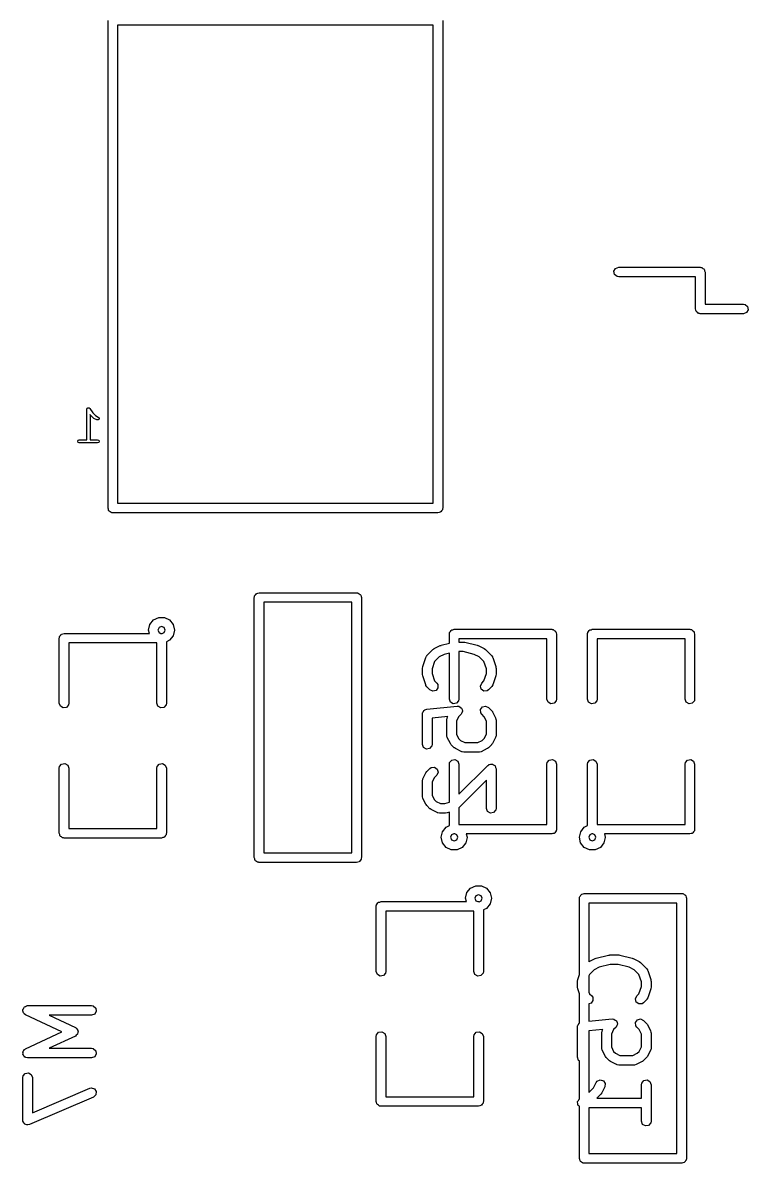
# Model space of a CAD drawing. Extents: x 0.07 to 3.42, y 0.45 to 1.55.
# Drawn here: x 1.87 to 2.316, y 0.477 to 1.179 of the extents above; entities that cross this region are included whole.
import ezdxf

# ---------------------------------------------------------------- set-up
doc = ezdxf.new("R2010")
doc.units = 0
doc.header["$MEASUREMENT"] = 0
doc.layers.add('BLACK', color=7, linetype='CONTINUOUS')

msp = doc.modelspace()

# ---------------------------------------------------------------- linework, layer by layer
at = {"layer": 'BLACK', "linetype": 'CONTINUOUS'}
for p, q in [((1.92205, 0.88), (1.92205, 1.18)), ((2.12795, 1.18), (2.12795, 0.88)), ((1.92795, 1.17705), (1.92795, 0.882953)), ((2.12205, 1.17705), (1.92795, 1.17705)), ((2.12205, 0.882953), (2.12205, 1.17705)), ((2.23331, 1.02571), (2.23432, 1.02746)), ((2.23366, 1.02372), (2.23331, 1.02571)), ((2.23432, 1.02746), (2.23622, 1.02815)), ((2.23622, 1.02815), (2.28642, 1.02815)), ((2.28642, 1.02815), (2.2868, 1.02808)), ((2.2868, 1.02808), (2.28693, 1.0281)), ((2.28693, 1.0281), (2.28704, 1.02804)), ((2.28704, 1.02804), (2.28743, 1.02797)), ((2.28743, 1.02797), (2.28801, 1.02748)), ((2.28801, 1.02748), (2.28868, 1.02709)), ((2.28868, 1.02709), (2.28877, 1.02684)), ((2.28877, 1.02684), (2.28897, 1.02667)), ((2.28897, 1.02667), (2.28911, 1.02592)), ((2.28911, 1.02592), (2.28937, 1.0252)), ((2.28937, 1.0252), (2.28937, 1.00551)), ((2.23521, 1.02242), (2.23366, 1.02372)), ((2.23622, 1.02224), (2.23521, 1.02242)), ((2.28346, 1.02224), (2.23622, 1.02224)), ((2.28346, 1.00256), (2.28346, 1.02224)), ((2.28937, 1.00551), (2.31299, 1.00551)), ((2.31299, 1.00551), (2.314, 1.00533)), ((2.314, 1.00533), (2.31555, 1.00404)), ((2.31555, 1.00404), (2.3159, 1.00205)), ((2.28373, 1.00184), (2.28346, 1.00256)), ((2.28386, 1.00108), (2.28373, 1.00184)), ((2.28406, 1.00091), (2.28386, 1.00108)), ((2.28416, 1.00066), (2.28406, 1.00091)), ((2.28482, 1.00028), (2.28416, 1.00066)), ((2.28541, 0.999784), (2.28482, 1.00028)), ((2.28579, 0.999717), (2.28541, 0.999784)), ((2.2859, 0.999651), (2.28579, 0.999717)), ((2.28603, 0.999674), (2.2859, 0.999651)), ((2.28642, 0.999606), (2.28603, 0.999674)), ((2.31299, 0.999606), (2.28642, 0.999606)), ((2.31489, 1.0003), (2.31299, 0.999606)), ((2.3159, 1.00205), (2.31489, 1.0003)), ((1.90902, 0.94078), (1.90905, 0.940873)), ((1.90902, 0.922079), (1.90902, 0.94078)), ((1.90903, 0.940973), (1.90919, 0.941211)), ((1.90905, 0.940873), (1.90903, 0.940973)), ((1.90919, 0.941211), (1.9093, 0.941476)), ((1.9093, 0.941476), (1.9094, 0.941515)), ((1.9094, 0.941515), (1.90945, 0.941599)), ((1.90945, 0.941599), (1.90974, 0.941654)), ((1.90974, 0.941654), (1.91, 0.941764)), ((1.91, 0.941764), (1.91009, 0.941725)), ((1.91009, 0.941725), (1.91019, 0.941745)), ((1.91019, 0.941745), (1.91043, 0.941586)), ((1.91043, 0.941586), (1.9107, 0.941476)), ((1.9107, 0.941476), (1.91073, 0.941382)), ((1.91073, 0.941382), (1.91082, 0.941326)), ((1.91082, 0.941326), (1.91264, 0.938595)), ((1.91106, 0.937422), (1.91098, 0.937529)), ((1.91098, 0.937529), (1.91098, 0.922079)), ((1.91114, 0.937365), (1.91106, 0.937422)), ((1.91118, 0.937272), (1.91114, 0.937365)), ((1.91305, 0.935397), (1.91118, 0.937272)), ((1.91264, 0.938595), (1.91433, 0.936902)), ((1.9132, 0.935335), (1.91305, 0.935397)), ((1.91331, 0.935213), (1.9132, 0.935335)), ((1.91518, 0.934275), (1.91331, 0.935213)), ((1.91433, 0.936902), (1.91606, 0.936036)), ((1.91594, 0.934222), (1.91518, 0.934275)), ((1.9165, 0.934715), (1.91594, 0.934222)), ((1.91606, 0.936036), (1.91656, 0.935467)), ((1.91656, 0.935467), (1.9165, 0.934715)), ((1.90339, 0.921095), (1.90368, 0.921791)), ((1.90368, 0.920399), (1.90339, 0.921095)), ((1.90368, 0.921791), (1.90438, 0.922079)), ((1.90438, 0.920111), (1.90368, 0.920399)), ((1.90438, 0.922079), (1.90902, 0.922079)), ((1.91562, 0.920111), (1.90438, 0.920111)), ((1.91098, 0.922079), (1.91562, 0.922079)), ((1.91562, 0.922079), (1.91632, 0.921791)), ((1.91632, 0.920399), (1.91562, 0.920111)), ((1.91632, 0.921791), (1.91661, 0.921095)), ((1.91661, 0.921095), (1.91632, 0.920399)), ((1.92231, 0.879279), (1.92205, 0.88)), ((1.92244, 0.878524), (1.92231, 0.879279)), ((1.92265, 0.878352), (1.92244, 0.878524)), ((1.92274, 0.878102), (1.92265, 0.878352)), ((1.9234, 0.877718), (1.92274, 0.878102)), ((1.92399, 0.877225), (1.9234, 0.877718)), ((1.92437, 0.877158), (1.92399, 0.877225)), ((1.92449, 0.877092), (1.92437, 0.877158)), ((1.92462, 0.877115), (1.92449, 0.877092)), ((1.925, 0.877047), (1.92462, 0.877115)), ((2.125, 0.877047), (1.925, 0.877047)), ((1.92795, 0.882953), (2.12205, 0.882953)), ((2.12572, 0.87731), (2.125, 0.877047)), ((2.12648, 0.877443), (2.12572, 0.87731)), ((2.12665, 0.877647), (2.12648, 0.877443)), ((2.1269, 0.877738), (2.12665, 0.877647)), ((2.12728, 0.878402), (2.1269, 0.877738)), ((2.12777, 0.87899), (2.12728, 0.878402)), ((2.12784, 0.879374), (2.12777, 0.87899)), ((2.12791, 0.879487), (2.12784, 0.879374)), ((2.12795, 0.88), (2.12789, 0.879616)), ((2.12789, 0.879616), (2.12791, 0.879487)), ((2.01428, 0.82769), (2.015, 0.827953)), ((2.015, 0.827953), (2.075, 0.827953)), ((2.075, 0.827953), (2.07538, 0.827885)), ((2.07538, 0.827885), (2.07551, 0.827908)), ((2.07551, 0.827908), (2.07563, 0.827842)), ((2.07563, 0.827842), (2.07601, 0.827775)), ((2.07601, 0.827775), (2.0766, 0.827282)), ((2.01205, 0.825), (2.01211, 0.825384)), ((2.01205, 0.665), (2.01205, 0.825)), ((2.01209, 0.825513), (2.01216, 0.825626)), ((2.01211, 0.825384), (2.01209, 0.825513)), ((2.01216, 0.825626), (2.01223, 0.82601)), ((2.01223, 0.82601), (2.01272, 0.826598)), ((2.01272, 0.826598), (2.0131, 0.827262)), ((2.0131, 0.827262), (2.01335, 0.827353)), ((2.01335, 0.827353), (2.01352, 0.827557)), ((2.01352, 0.827557), (2.01428, 0.82769)), ((2.01795, 0.822047), (2.01795, 0.667953)), ((2.07205, 0.822047), (2.01795, 0.822047)), ((2.07205, 0.667953), (2.07205, 0.822047)), ((2.0766, 0.827282), (2.07726, 0.826898)), ((2.07726, 0.826898), (2.07735, 0.826648)), ((2.07735, 0.826648), (2.07756, 0.826476)), ((2.07756, 0.826476), (2.07769, 0.825721)), ((2.07769, 0.825721), (2.07795, 0.825)), ((2.07795, 0.825), (2.07795, 0.665)), ((1.94705, 0.805014), (1.94784, 0.808461)), ((1.94784, 0.808461), (1.95005, 0.811224)), ((1.95005, 0.811224), (1.95324, 0.812755)), ((1.95324, 0.812755), (1.95678, 0.812752)), ((1.955, 0.807216), (1.95343, 0.806567)), ((1.95657, 0.806567), (1.955, 0.807216)), ((1.95678, 0.812752), (1.95996, 0.811215)), ((1.95996, 0.811215), (1.96217, 0.808449)), ((1.96217, 0.808449), (1.96295, 0.805)), ((1.89205, 0.8), (1.89211, 0.800384)), ((1.89205, 0.76), (1.89205, 0.8)), ((1.89209, 0.800513), (1.89216, 0.800626)), ((1.89211, 0.800384), (1.89209, 0.800513)), ((1.89216, 0.800626), (1.89223, 0.80101)), ((1.89223, 0.80101), (1.89272, 0.801598)), ((1.89272, 0.801598), (1.8931, 0.802262)), ((1.8931, 0.802262), (1.89335, 0.802353)), ((1.89335, 0.802353), (1.89352, 0.802557)), ((1.89352, 0.802557), (1.89428, 0.80269)), ((1.89428, 0.80269), (1.895, 0.802953)), ((1.895, 0.802953), (1.94751, 0.802953)), ((1.94705, 0.805), (1.94705, 0.805014)), ((1.94751, 0.802953), (1.94705, 0.805)), ((1.95343, 0.806567), (1.95278, 0.805)), ((1.95278, 0.805), (1.95343, 0.803433)), ((1.95343, 0.803433), (1.95459, 0.802953)), ((1.95459, 0.802953), (1.955, 0.802953)), ((1.955, 0.802953), (1.95529, 0.802902)), ((1.95529, 0.802902), (1.95657, 0.803433)), ((1.95722, 0.805), (1.95657, 0.806567)), ((1.95657, 0.803433), (1.95722, 0.805)), ((1.96215, 0.801526), (1.95994, 0.798767)), ((1.96295, 0.804972), (1.96215, 0.801526)), ((1.96295, 0.805), (1.96295, 0.804972)), ((2.13205, 0.8025), (2.13211, 0.802884)), ((2.13205, 0.796908), (2.13205, 0.8025)), ((2.13209, 0.803013), (2.13216, 0.803126)), ((2.13211, 0.802884), (2.13209, 0.803013)), ((2.13216, 0.803126), (2.13223, 0.80351)), ((2.13223, 0.80351), (2.13272, 0.804098)), ((2.13272, 0.804098), (2.1331, 0.804762)), ((2.1331, 0.804762), (2.13335, 0.804853)), ((2.13335, 0.804853), (2.13352, 0.805057)), ((2.13352, 0.805057), (2.13428, 0.80519)), ((2.13428, 0.80519), (2.135, 0.805453)), ((2.135, 0.805453), (2.195, 0.805453)), ((2.195, 0.805453), (2.19538, 0.805385)), ((2.19538, 0.805385), (2.19551, 0.805408)), ((2.19551, 0.805408), (2.19563, 0.805342)), ((2.19563, 0.805342), (2.19601, 0.805275)), ((2.19601, 0.805275), (2.1966, 0.804782)), ((2.1966, 0.804782), (2.19726, 0.804398)), ((2.19726, 0.804398), (2.19735, 0.804148)), ((2.19735, 0.804148), (2.19756, 0.803976)), ((2.19756, 0.803976), (2.19769, 0.803221)), ((2.19769, 0.803221), (2.19795, 0.8025)), ((2.19795, 0.8025), (2.19795, 0.7625)), ((2.21705, 0.8025), (2.21711, 0.802884)), ((2.21705, 0.7625), (2.21705, 0.8025)), ((2.21709, 0.803013), (2.21716, 0.803126)), ((2.21711, 0.802884), (2.21709, 0.803013)), ((2.21716, 0.803126), (2.21723, 0.80351)), ((2.21723, 0.80351), (2.21772, 0.804098)), ((2.21772, 0.804098), (2.2181, 0.804762)), ((2.2181, 0.804762), (2.21835, 0.804853)), ((2.21835, 0.804853), (2.21852, 0.805057)), ((2.21852, 0.805057), (2.21928, 0.80519)), ((2.21928, 0.80519), (2.22, 0.805453)), ((2.22, 0.805453), (2.28, 0.805453)), ((2.28, 0.805453), (2.28038, 0.805385)), ((2.28038, 0.805385), (2.28051, 0.805408)), ((2.28051, 0.805408), (2.28063, 0.805342)), ((2.28063, 0.805342), (2.28101, 0.805275)), ((2.28101, 0.805275), (2.2816, 0.804782)), ((2.2816, 0.804782), (2.28226, 0.804398)), ((2.28226, 0.804398), (2.28235, 0.804148)), ((2.28235, 0.804148), (2.28256, 0.803976)), ((2.28256, 0.803976), (2.28269, 0.803221)), ((2.28269, 0.803221), (2.28295, 0.8025)), ((2.28295, 0.8025), (2.28295, 0.7625)), ((1.95205, 0.797047), (1.89795, 0.797047)), ((1.89795, 0.797047), (1.89795, 0.76)), ((1.95205, 0.76), (1.95205, 0.797047)), ((1.95994, 0.798767), (1.95795, 0.797818)), ((1.95795, 0.797818), (1.95795, 0.76)), ((2.11823, 0.78927), (2.12198, 0.79302)), ((2.12198, 0.79302), (2.1227, 0.793526)), ((2.1227, 0.793526), (2.12274, 0.793573)), ((2.12274, 0.793573), (2.12649, 0.795448)), ((2.12649, 0.795448), (2.12698, 0.795593)), ((2.12698, 0.795593), (2.1271, 0.795671)), ((2.1271, 0.795671), (2.13205, 0.796908)), ((2.19205, 0.799547), (2.13795, 0.799547)), ((2.13795, 0.799547), (2.13795, 0.797634)), ((2.13795, 0.797634), (2.14094, 0.797634)), ((2.14094, 0.797634), (2.14152, 0.797532)), ((2.14152, 0.797532), (2.14165, 0.797546)), ((2.14165, 0.797546), (2.14915, 0.795671)), ((2.14915, 0.795671), (2.14962, 0.795464)), ((2.14962, 0.795464), (2.14976, 0.795448)), ((2.14976, 0.795448), (2.15351, 0.793573)), ((2.15351, 0.793573), (2.15422, 0.793047)), ((2.15422, 0.793047), (2.15427, 0.79302)), ((2.15427, 0.79302), (2.15802, 0.78927)), ((2.19205, 0.7625), (2.19205, 0.799547)), ((2.27705, 0.799547), (2.22295, 0.799547)), ((2.22295, 0.799547), (2.22295, 0.7625)), ((2.27705, 0.7625), (2.27705, 0.799547)), ((2.11564, 0.782492), (2.11751, 0.788116)), ((2.11751, 0.788116), (2.118, 0.789018)), ((2.118, 0.789018), (2.11815, 0.78911)), ((2.11815, 0.78911), (2.11823, 0.78927)), ((2.12581, 0.788505), (2.1229, 0.785587)), ((2.12884, 0.790021), (2.12581, 0.788505)), ((2.13205, 0.790821), (2.12884, 0.790021)), ((2.13205, 0.7625), (2.13205, 0.790821)), ((2.14057, 0.791729), (2.13795, 0.791729)), ((2.13795, 0.791729), (2.13795, 0.7625)), ((2.14741, 0.790021), (2.14057, 0.791729)), ((2.15044, 0.788505), (2.14741, 0.790021)), ((2.15335, 0.785587), (2.15044, 0.788505)), ((2.15802, 0.78927), (2.15861, 0.78843)), ((2.15861, 0.78843), (2.15863, 0.788254)), ((2.15863, 0.788254), (2.15874, 0.788116)), ((2.15874, 0.788116), (2.16061, 0.782492)), ((2.11549, 0.781558), (2.11564, 0.782427)), ((2.11549, 0.777808), (2.11549, 0.781558)), ((2.11564, 0.782427), (2.11564, 0.782492)), ((2.1229, 0.785587), (2.12139, 0.781079)), ((2.12139, 0.781079), (2.12139, 0.778288)), ((2.15486, 0.781079), (2.15335, 0.785587)), ((2.15486, 0.778288), (2.15486, 0.781079)), ((2.16061, 0.782492), (2.16074, 0.781618)), ((2.16074, 0.781618), (2.16076, 0.781558)), ((2.16076, 0.781558), (2.16076, 0.777808)), ((2.11551, 0.777748), (2.11549, 0.777808)), ((2.11564, 0.776875), (2.11551, 0.777748)), ((2.11751, 0.77125), (2.11564, 0.776875)), ((2.12139, 0.778288), (2.1229, 0.773779)), ((2.1229, 0.773779), (2.12428, 0.772397)), ((2.12428, 0.772397), (2.12487, 0.771557)), ((2.15112, 0.770567), (2.15197, 0.772397)), ((2.15197, 0.772397), (2.15335, 0.773779)), ((2.15335, 0.773779), (2.15486, 0.778288)), ((2.16061, 0.776875), (2.15874, 0.77125)), ((2.16076, 0.777808), (2.16061, 0.776939)), ((2.16061, 0.776939), (2.16061, 0.776875)), ((2.11762, 0.771112), (2.11751, 0.77125)), ((2.11764, 0.770936), (2.11762, 0.771112)), ((2.11823, 0.770096), (2.11764, 0.770936)), ((2.1201, 0.768221), (2.11823, 0.770096)), ((2.12193, 0.767368), (2.1201, 0.768221)), ((2.12388, 0.767891), (2.12193, 0.767368)), ((2.12504, 0.769545), (2.12388, 0.767891)), ((2.12487, 0.771557), (2.12504, 0.769545)), ((2.15164, 0.768616), (2.15112, 0.770567)), ((2.1533, 0.767457), (2.15164, 0.768616)), ((2.15531, 0.767633), (2.1533, 0.767457)), ((2.15615, 0.768221), (2.15531, 0.767633)), ((2.15802, 0.770096), (2.15615, 0.768221)), ((2.1581, 0.770256), (2.15802, 0.770096)), ((2.15825, 0.770349), (2.1581, 0.770256)), ((2.15874, 0.77125), (2.15825, 0.770349)), ((1.89274, 0.758102), (1.89205, 0.76)), ((1.89449, 0.757092), (1.89274, 0.758102)), ((1.89777, 0.75899), (1.89648, 0.757443)), ((1.89795, 0.76), (1.89777, 0.75899)), ((1.95274, 0.758102), (1.95205, 0.76)), ((1.95449, 0.757092), (1.95274, 0.758102)), ((1.95777, 0.75899), (1.95648, 0.757443)), ((1.95795, 0.76), (1.95777, 0.75899)), ((2.11815, 0.756375), (2.13689, 0.758249)), ((2.13274, 0.760602), (2.13205, 0.7625)), ((2.13449, 0.759592), (2.13274, 0.760602)), ((2.13648, 0.759943), (2.13449, 0.759592)), ((2.13777, 0.76149), (2.13648, 0.759943)), ((2.13689, 0.758249), (2.13792, 0.758173)), ((2.13795, 0.7625), (2.13777, 0.76149)), ((2.13792, 0.758173), (2.13793, 0.758162)), ((2.13793, 0.758162), (2.13795, 0.758163)), ((2.13795, 0.758163), (2.13876, 0.757595)), ((2.15121, 0.756075), (2.15237, 0.75773)), ((2.15237, 0.75773), (2.15432, 0.758253)), ((2.15432, 0.758253), (2.15615, 0.757399)), ((2.19274, 0.760602), (2.19205, 0.7625)), ((2.19449, 0.759592), (2.19274, 0.760602)), ((2.19648, 0.759943), (2.19449, 0.759592)), ((2.19777, 0.76149), (2.19648, 0.759943)), ((2.19795, 0.7625), (2.19777, 0.76149)), ((2.21774, 0.760602), (2.21705, 0.7625)), ((2.21949, 0.759592), (2.21774, 0.760602)), ((2.22148, 0.759943), (2.21949, 0.759592)), ((2.22277, 0.76149), (2.22148, 0.759943)), ((2.22295, 0.7625), (2.22277, 0.76149)), ((2.27774, 0.760602), (2.27705, 0.7625)), ((2.27949, 0.759592), (2.27774, 0.760602)), ((2.28148, 0.759943), (2.27949, 0.759592)), ((2.28277, 0.76149), (2.28148, 0.759943)), ((2.28295, 0.7625), (2.28277, 0.76149)), ((1.89648, 0.757443), (1.89449, 0.757092)), ((1.95648, 0.757443), (1.95449, 0.757092)), ((2.11549, 0.753436), (2.11551, 0.75359)), ((2.11549, 0.734689), (2.11549, 0.753436)), ((2.1155, 0.753657), (2.11555, 0.753769)), ((2.11551, 0.75359), (2.1155, 0.753657)), ((2.11555, 0.753769), (2.11567, 0.754446)), ((2.11567, 0.754446), (2.11607, 0.754927)), ((2.11607, 0.754927), (2.11633, 0.755498)), ((2.11633, 0.755498), (2.1167, 0.755677)), ((2.1167, 0.755677), (2.11696, 0.755994)), ((2.11696, 0.755994), (2.11758, 0.756102)), ((2.11758, 0.756102), (2.11815, 0.756375)), ((2.13116, 0.751741), (2.12139, 0.750764)), ((2.12139, 0.750764), (2.12139, 0.734689)), ((2.13049, 0.749687), (2.13066, 0.750697)), ((2.13066, 0.750697), (2.13078, 0.750832)), ((2.13078, 0.750832), (2.1308, 0.751007)), ((2.1308, 0.751007), (2.13116, 0.751741)), ((2.13774, 0.751687), (2.13639, 0.74899)), ((2.13928, 0.753223), (2.13774, 0.751687)), ((2.13876, 0.757595), (2.13959, 0.757035)), ((2.1393, 0.753249), (2.13928, 0.753241)), ((2.13928, 0.753241), (2.13928, 0.753223)), ((2.13971, 0.754155), (2.1393, 0.753249)), ((2.13959, 0.757035), (2.13959, 0.757016)), ((2.13959, 0.757016), (2.13961, 0.757005)), ((2.13961, 0.757005), (2.13986, 0.756046)), ((2.14013, 0.755054), (2.13971, 0.754155)), ((2.13986, 0.756046), (2.14013, 0.75509)), ((2.14013, 0.75509), (2.14012, 0.755073)), ((2.14012, 0.755073), (2.14013, 0.755054)), ((2.15138, 0.754063), (2.15121, 0.756075)), ((2.15197, 0.753223), (2.15138, 0.754063)), ((2.15351, 0.751687), (2.15197, 0.753223)), ((2.15486, 0.74899), (2.15351, 0.751687)), ((2.15615, 0.757399), (2.15802, 0.755524)), ((2.15802, 0.755524), (2.15853, 0.754801)), ((2.15853, 0.754801), (2.15858, 0.754757)), ((2.15858, 0.754757), (2.16045, 0.751007)), ((2.16045, 0.751007), (2.16074, 0.750024)), ((2.13049, 0.740313), (2.13049, 0.749687)), ((2.13639, 0.74899), (2.13639, 0.74101)), ((2.15486, 0.74101), (2.15486, 0.74899)), ((2.16074, 0.750024), (2.1607, 0.749853)), ((2.1607, 0.749853), (2.16076, 0.749687)), ((2.16076, 0.749687), (2.16076, 0.740313)), ((2.13055, 0.740147), (2.13049, 0.740313)), ((2.1305, 0.739976), (2.13055, 0.740147)), ((2.1308, 0.738993), (2.1305, 0.739976)), ((2.13267, 0.735243), (2.1308, 0.738993)), ((2.13639, 0.74101), (2.13774, 0.738313)), ((2.13774, 0.738313), (2.13894, 0.737116)), ((2.13894, 0.737116), (2.14163, 0.735767)), ((2.14961, 0.735767), (2.15231, 0.737116)), ((2.15231, 0.737116), (2.15351, 0.738313)), ((2.15351, 0.738313), (2.15486, 0.74101)), ((2.16045, 0.738993), (2.15858, 0.735243)), ((2.16047, 0.739168), (2.16045, 0.738993)), ((2.16058, 0.739303), (2.16047, 0.739168)), ((2.16076, 0.740313), (2.16058, 0.739303)), ((2.11618, 0.732791), (2.11549, 0.734689)), ((2.11793, 0.731781), (2.11618, 0.732791)), ((2.11992, 0.732132), (2.11793, 0.731781)), ((2.12121, 0.733679), (2.11992, 0.732132)), ((2.12139, 0.734689), (2.12121, 0.733679)), ((2.13272, 0.735199), (2.13267, 0.735243)), ((2.13323, 0.734476), (2.13272, 0.735199)), ((2.1351, 0.732601), (2.13323, 0.734476)), ((2.13516, 0.732574), (2.1351, 0.732601)), ((2.13587, 0.732048), (2.13516, 0.732574)), ((2.13962, 0.730173), (2.13587, 0.732048)), ((2.13979, 0.730153), (2.13962, 0.730173)), ((2.13993, 0.730039), (2.13979, 0.730153)), ((2.14094, 0.729861), (2.13993, 0.730039)), ((2.15031, 0.729861), (2.14094, 0.729861)), ((2.14163, 0.735767), (2.14961, 0.735767)), ((2.15048, 0.729922), (2.15031, 0.729861)), ((2.15065, 0.729881), (2.15048, 0.729922)), ((2.15163, 0.730173), (2.15065, 0.729881)), ((2.15538, 0.732048), (2.15163, 0.730173)), ((2.15543, 0.732095), (2.15538, 0.732048)), ((2.15615, 0.732601), (2.15543, 0.732095)), ((2.15802, 0.734476), (2.15615, 0.732601)), ((2.15805, 0.734534), (2.15802, 0.734476)), ((2.15858, 0.735243), (2.15805, 0.734534)), ((1.89223, 0.72101), (1.89352, 0.722557)), ((1.89352, 0.722557), (1.89551, 0.722908)), ((1.89551, 0.722908), (1.89726, 0.721898)), ((1.95223, 0.72101), (1.95352, 0.722557)), ((1.95352, 0.722557), (1.95551, 0.722908)), ((1.95551, 0.722908), (1.95726, 0.721898)), ((2.13205, 0.7225), (2.13223, 0.72351)), ((2.13223, 0.72351), (2.13352, 0.725057)), ((2.13352, 0.725057), (2.13551, 0.725408)), ((2.13551, 0.725408), (2.13726, 0.724398)), ((2.13726, 0.724398), (2.13795, 0.7225)), ((2.15745, 0.722444), (2.15832, 0.722599)), ((2.15832, 0.722599), (2.15844, 0.722531)), ((2.15844, 0.722531), (2.15857, 0.722543)), ((2.15857, 0.722543), (2.1593, 0.722033)), ((2.19205, 0.7225), (2.19223, 0.72351)), ((2.19223, 0.72351), (2.19352, 0.725057)), ((2.19352, 0.725057), (2.19551, 0.725408)), ((2.19551, 0.725408), (2.19726, 0.724398)), ((2.19726, 0.724398), (2.19795, 0.7225)), ((2.21705, 0.7225), (2.21723, 0.72351)), ((2.21723, 0.72351), (2.21852, 0.725057)), ((2.21852, 0.725057), (2.22051, 0.725408)), ((2.22051, 0.725408), (2.22226, 0.724398)), ((2.22226, 0.724398), (2.22295, 0.7225)), ((2.27705, 0.7225), (2.27723, 0.72351)), ((2.27723, 0.72351), (2.27852, 0.725057)), ((2.27852, 0.725057), (2.28051, 0.725408)), ((2.28051, 0.725408), (2.28226, 0.724398)), ((2.28226, 0.724398), (2.28295, 0.7225)), ((1.89205, 0.72), (1.89223, 0.72101)), ((1.89205, 0.68), (1.89205, 0.72)), ((1.89726, 0.721898), (1.89795, 0.72)), ((1.89795, 0.72), (1.89795, 0.682953)), ((1.95205, 0.72), (1.95223, 0.72101)), ((1.95205, 0.682953), (1.95205, 0.72)), ((1.95726, 0.721898), (1.95795, 0.72)), ((1.95795, 0.72), (1.95795, 0.68)), ((2.1158, 0.713512), (2.11767, 0.717262)), ((2.11767, 0.717262), (2.1182, 0.717971)), ((2.1182, 0.717971), (2.11823, 0.718029)), ((2.11823, 0.718029), (2.1201, 0.719904)), ((2.1201, 0.719904), (2.12094, 0.720492)), ((2.12094, 0.720492), (2.12295, 0.720668)), ((2.12428, 0.715728), (2.12274, 0.714192)), ((2.12295, 0.720668), (2.12461, 0.719509)), ((2.12513, 0.717559), (2.12428, 0.715728)), ((2.12461, 0.719509), (2.12513, 0.717559)), ((2.13205, 0.699217), (2.13205, 0.7225)), ((2.13795, 0.7225), (2.13795, 0.704009)), ((2.13795, 0.704009), (2.15572, 0.721779)), ((2.15572, 0.721779), (2.15625, 0.722148)), ((2.15625, 0.722148), (2.15633, 0.722248)), ((2.15633, 0.722248), (2.15641, 0.722262)), ((2.15641, 0.722262), (2.15656, 0.722367)), ((2.15656, 0.722367), (2.15745, 0.722444)), ((2.1593, 0.722033), (2.16007, 0.721589)), ((2.16007, 0.721589), (2.16012, 0.721462)), ((2.16012, 0.721462), (2.16023, 0.721384)), ((2.16023, 0.721384), (2.16046, 0.720526)), ((2.16046, 0.720526), (2.16076, 0.719691)), ((2.16076, 0.719691), (2.16076, 0.695319)), ((2.19205, 0.685453), (2.19205, 0.7225)), ((2.19795, 0.7225), (2.19795, 0.6825)), ((2.21705, 0.684683), (2.21705, 0.7225)), ((2.22295, 0.7225), (2.22295, 0.685453)), ((2.27705, 0.685453), (2.27705, 0.7225)), ((2.28295, 0.7225), (2.28295, 0.6825)), ((2.11549, 0.712192), (2.11567, 0.713201)), ((2.11549, 0.702818), (2.11549, 0.712192)), ((2.11567, 0.713201), (2.11578, 0.713337)), ((2.11578, 0.713337), (2.1158, 0.713512)), ((2.12274, 0.714192), (2.12139, 0.711494)), ((2.12139, 0.711494), (2.12139, 0.703515)), ((2.15486, 0.712562), (2.13795, 0.695657)), ((2.15486, 0.695319), (2.15486, 0.712562)), ((2.11555, 0.702652), (2.11549, 0.702818)), ((2.11551, 0.70248), (2.11555, 0.702652)), ((2.1158, 0.701497), (2.11551, 0.70248)), ((2.11767, 0.697748), (2.1158, 0.701497)), ((2.12139, 0.703515), (2.12274, 0.700817)), ((2.11772, 0.697703), (2.11767, 0.697748)), ((2.11823, 0.69698), (2.11772, 0.697703)), ((2.1201, 0.695106), (2.11823, 0.69698)), ((2.12016, 0.695078), (2.1201, 0.695106)), ((2.12087, 0.694552), (2.12016, 0.695078)), ((2.12462, 0.692678), (2.12087, 0.694552)), ((2.12274, 0.700817), (2.12394, 0.69962)), ((2.12394, 0.69962), (2.12664, 0.698271)), ((2.12664, 0.698271), (2.12921, 0.698271)), ((2.12921, 0.698271), (2.13205, 0.699217)), ((2.13795, 0.695657), (2.13795, 0.685453)), ((2.15555, 0.693421), (2.15486, 0.695319)), ((2.16076, 0.695319), (2.16058, 0.694309)), ((2.12479, 0.692657), (2.12462, 0.692678)), ((2.12493, 0.692544), (2.12479, 0.692657)), ((2.12594, 0.692366), (2.12493, 0.692544)), ((2.12969, 0.692366), (2.12594, 0.692366)), ((2.12975, 0.692388), (2.12969, 0.692366)), ((2.13062, 0.692517), (2.12975, 0.692388)), ((2.13205, 0.692992), (2.13062, 0.692517)), ((2.13205, 0.684683), (2.13205, 0.692992)), ((2.1573, 0.692411), (2.15555, 0.693421)), ((2.15929, 0.692762), (2.1573, 0.692411)), ((2.16058, 0.694309), (2.15929, 0.692762)), ((1.89795, 0.682953), (1.95205, 0.682953)), ((2.12705, 0.677514), (2.12784, 0.680961)), ((2.12784, 0.680961), (2.13005, 0.683724)), ((2.13005, 0.683724), (2.13205, 0.684683)), ((2.13795, 0.685453), (2.19205, 0.685453)), ((2.19728, 0.680902), (2.1969, 0.680238)), ((2.19777, 0.68149), (2.19728, 0.680902)), ((2.19784, 0.681874), (2.19777, 0.68149)), ((2.19791, 0.681987), (2.19784, 0.681874)), ((2.19795, 0.6825), (2.19789, 0.682116)), ((2.19789, 0.682116), (2.19791, 0.681987)), ((2.21205, 0.677514), (2.21284, 0.680961)), ((2.21284, 0.680961), (2.21505, 0.683724)), ((2.21505, 0.683724), (2.21705, 0.684683)), ((2.22295, 0.685453), (2.27705, 0.685453)), ((2.28228, 0.680902), (2.2819, 0.680238)), ((2.28277, 0.68149), (2.28228, 0.680902)), ((2.28284, 0.681874), (2.28277, 0.68149)), ((2.28291, 0.681987), (2.28284, 0.681874)), ((2.28295, 0.6825), (2.28289, 0.682116)), ((2.28289, 0.682116), (2.28291, 0.681987)), ((1.89231, 0.679279), (1.89205, 0.68)), ((1.89244, 0.678524), (1.89231, 0.679279)), ((1.89265, 0.678352), (1.89244, 0.678524)), ((1.89274, 0.678102), (1.89265, 0.678352)), ((1.8934, 0.677718), (1.89274, 0.678102)), ((1.89399, 0.677225), (1.8934, 0.677718)), ((1.89437, 0.677158), (1.89399, 0.677225)), ((1.89449, 0.677092), (1.89437, 0.677158)), ((1.89462, 0.677115), (1.89449, 0.677092)), ((1.895, 0.677047), (1.89462, 0.677115)), ((1.955, 0.677047), (1.895, 0.677047)), ((1.95572, 0.67731), (1.955, 0.677047)), ((1.95648, 0.677443), (1.95572, 0.67731)), ((1.95665, 0.677647), (1.95648, 0.677443)), ((1.9569, 0.677738), (1.95665, 0.677647)), ((1.95728, 0.678402), (1.9569, 0.677738)), ((1.95777, 0.67899), (1.95728, 0.678402)), ((1.95784, 0.679374), (1.95777, 0.67899)), ((1.95791, 0.679487), (1.95784, 0.679374)), ((1.95795, 0.68), (1.95789, 0.679616)), ((1.95789, 0.679616), (1.95791, 0.679487)), ((2.12705, 0.6775), (2.12705, 0.677514)), ((2.12783, 0.674064), (2.12705, 0.6775)), ((2.13003, 0.671293), (2.12783, 0.674064)), ((2.13343, 0.679067), (2.13278, 0.6775)), ((2.13278, 0.6775), (2.13343, 0.675933)), ((2.13471, 0.679598), (2.13343, 0.679067)), ((2.13343, 0.675933), (2.135, 0.675284)), ((2.135, 0.679547), (2.13471, 0.679598)), ((2.13541, 0.679547), (2.135, 0.679547)), ((2.135, 0.675284), (2.13657, 0.675933)), ((2.13657, 0.679067), (2.13541, 0.679547)), ((2.13722, 0.6775), (2.13657, 0.679067)), ((2.13657, 0.675933), (2.13722, 0.6775)), ((2.14215, 0.674026), (2.13994, 0.671267)), ((2.14295, 0.677472), (2.14215, 0.674026)), ((2.195, 0.679547), (2.14249, 0.679547)), ((2.14249, 0.679547), (2.14295, 0.6775)), ((2.14295, 0.6775), (2.14295, 0.677472)), ((2.19572, 0.67981), (2.195, 0.679547)), ((2.19648, 0.679943), (2.19572, 0.67981)), ((2.19665, 0.680147), (2.19648, 0.679943)), ((2.1969, 0.680238), (2.19665, 0.680147)), ((2.21205, 0.6775), (2.21205, 0.677514)), ((2.21283, 0.674064), (2.21205, 0.6775)), ((2.21503, 0.671293), (2.21283, 0.674064)), ((2.21843, 0.679067), (2.21778, 0.6775)), ((2.21778, 0.6775), (2.21843, 0.675933)), ((2.21971, 0.679598), (2.21843, 0.679067)), ((2.21843, 0.675933), (2.22, 0.675284)), ((2.22, 0.679547), (2.21971, 0.679598)), ((2.22041, 0.679547), (2.22, 0.679547)), ((2.22, 0.675284), (2.22157, 0.675933)), ((2.22157, 0.679067), (2.22041, 0.679547)), ((2.22222, 0.6775), (2.22157, 0.679067)), ((2.22157, 0.675933), (2.22222, 0.6775)), ((2.22715, 0.674026), (2.22494, 0.671267)), ((2.22795, 0.677472), (2.22715, 0.674026)), ((2.28, 0.679547), (2.22749, 0.679547)), ((2.22749, 0.679547), (2.22795, 0.6775)), ((2.22795, 0.6775), (2.22795, 0.677472)), ((2.28072, 0.67981), (2.28, 0.679547)), ((2.28148, 0.679943), (2.28072, 0.67981)), ((2.28165, 0.680147), (2.28148, 0.679943)), ((2.2819, 0.680238), (2.28165, 0.680147)), ((2.01795, 0.667953), (2.07205, 0.667953)), ((2.13321, 0.669751), (2.13003, 0.671293)), ((2.13675, 0.669742), (2.13321, 0.669751)), ((2.13994, 0.671267), (2.13675, 0.669742)), ((2.21821, 0.669751), (2.21503, 0.671293)), ((2.22175, 0.669742), (2.21821, 0.669751)), ((2.22494, 0.671267), (2.22175, 0.669742)), ((2.01231, 0.664279), (2.01205, 0.665)), ((2.01244, 0.663524), (2.01231, 0.664279)), ((2.01265, 0.663352), (2.01244, 0.663524)), ((2.01274, 0.663102), (2.01265, 0.663352)), ((2.0134, 0.662718), (2.01274, 0.663102)), ((2.01399, 0.662225), (2.0134, 0.662718)), ((2.01437, 0.662158), (2.01399, 0.662225)), ((2.01449, 0.662092), (2.01437, 0.662158)), ((2.01462, 0.662115), (2.01449, 0.662092)), ((2.015, 0.662047), (2.01462, 0.662115)), ((2.075, 0.662047), (2.015, 0.662047)), ((2.07572, 0.66231), (2.075, 0.662047)), ((2.07648, 0.662443), (2.07572, 0.66231)), ((2.07665, 0.662647), (2.07648, 0.662443)), ((2.0769, 0.662738), (2.07665, 0.662647)), ((2.07728, 0.663402), (2.0769, 0.662738)), ((2.07777, 0.66399), (2.07728, 0.663402)), ((2.07784, 0.664374), (2.07777, 0.66399)), ((2.07791, 0.664487), (2.07784, 0.664374)), ((2.07795, 0.665), (2.07789, 0.664616)), ((2.07789, 0.664616), (2.07791, 0.664487)), ((2.14284, 0.643461), (2.14505, 0.646224)), ((2.14505, 0.646224), (2.14824, 0.647755)), ((2.14824, 0.647755), (2.15178, 0.647752)), ((2.15178, 0.647752), (2.15496, 0.646215)), ((2.15496, 0.646215), (2.15717, 0.643449)), ((2.14205, 0.640014), (2.14284, 0.643461)), ((2.14205, 0.64), (2.14205, 0.640014)), ((2.14251, 0.637953), (2.14205, 0.64)), ((2.14843, 0.641567), (2.14778, 0.64)), ((2.14778, 0.64), (2.14843, 0.638433)), ((2.15, 0.642216), (2.14843, 0.641567)), ((2.14843, 0.638433), (2.14959, 0.637953)), ((2.15157, 0.641567), (2.15, 0.642216)), ((2.15029, 0.637902), (2.15157, 0.638433)), ((2.15222, 0.64), (2.15157, 0.641567)), ((2.15157, 0.638433), (2.15222, 0.64)), ((2.15795, 0.639972), (2.15715, 0.636526)), ((2.15717, 0.643449), (2.15795, 0.64)), ((2.15795, 0.64), (2.15795, 0.639972)), ((2.21205, 0.64), (2.21211, 0.640384)), ((2.21205, 0.593173), (2.21205, 0.64)), ((2.21209, 0.640513), (2.21216, 0.640626)), ((2.21211, 0.640384), (2.21209, 0.640513)), ((2.21216, 0.640626), (2.21223, 0.64101)), ((2.21223, 0.64101), (2.21272, 0.641598)), ((2.21272, 0.641598), (2.2131, 0.642262)), ((2.2131, 0.642262), (2.21335, 0.642353)), ((2.21335, 0.642353), (2.21352, 0.642557)), ((2.21352, 0.642557), (2.21428, 0.64269)), ((2.21428, 0.64269), (2.215, 0.642953)), ((2.215, 0.642953), (2.275, 0.642953)), ((2.275, 0.642953), (2.27538, 0.642885)), ((2.27538, 0.642885), (2.27551, 0.642908)), ((2.27551, 0.642908), (2.27563, 0.642842)), ((2.27563, 0.642842), (2.27601, 0.642775)), ((2.27601, 0.642775), (2.2766, 0.642282)), ((2.2766, 0.642282), (2.27726, 0.641898)), ((2.27726, 0.641898), (2.27735, 0.641648)), ((2.27735, 0.641648), (2.27756, 0.641476)), ((2.27756, 0.641476), (2.27769, 0.640721)), ((2.27769, 0.640721), (2.27795, 0.64)), ((2.27795, 0.64), (2.27795, 0.48)), ((2.08705, 0.635), (2.08711, 0.635384)), ((2.08705, 0.595), (2.08705, 0.635)), ((2.08709, 0.635513), (2.08716, 0.635626)), ((2.08711, 0.635384), (2.08709, 0.635513)), ((2.08716, 0.635626), (2.08723, 0.63601)), ((2.08723, 0.63601), (2.08772, 0.636598)), ((2.08772, 0.636598), (2.0881, 0.637262)), ((2.0881, 0.637262), (2.08835, 0.637353)), ((2.08835, 0.637353), (2.08852, 0.637557)), ((2.08852, 0.637557), (2.08928, 0.63769)), ((2.08928, 0.63769), (2.09, 0.637953)), ((2.09, 0.637953), (2.14251, 0.637953)), ((2.14705, 0.632047), (2.09295, 0.632047)), ((2.09295, 0.632047), (2.09295, 0.595)), ((2.14705, 0.595), (2.14705, 0.632047)), ((2.14959, 0.637953), (2.15, 0.637953)), ((2.15, 0.637953), (2.15029, 0.637902)), ((2.15494, 0.633767), (2.15295, 0.632818)), ((2.15295, 0.632818), (2.15295, 0.595)), ((2.15715, 0.636526), (2.15494, 0.633767)), ((2.21795, 0.637047), (2.21795, 0.600975)), ((2.27205, 0.637047), (2.21795, 0.637047)), ((2.27205, 0.482953), (2.27205, 0.637047)), ((2.22245, 0.603191), (2.22995, 0.605066)), ((2.22995, 0.605066), (2.23054, 0.605107)), ((2.23054, 0.605107), (2.23067, 0.605154)), ((2.23067, 0.605154), (2.23629, 0.605154)), ((2.23629, 0.605154), (2.23687, 0.605051)), ((2.23687, 0.605051), (2.23701, 0.605066)), ((2.23701, 0.605066), (2.24451, 0.603191)), ((2.21795, 0.600975), (2.21805, 0.601046)), ((2.21805, 0.601046), (2.2181, 0.601092)), ((2.2181, 0.601092), (2.22185, 0.602967)), ((2.2242, 0.59754), (2.22117, 0.596025)), ((2.22185, 0.602967), (2.22234, 0.603112)), ((2.22234, 0.603112), (2.22245, 0.603191)), ((2.23103, 0.599248), (2.2242, 0.59754)), ((2.23593, 0.599248), (2.23103, 0.599248)), ((2.24276, 0.59754), (2.23593, 0.599248)), ((2.24579, 0.596025), (2.24276, 0.59754)), ((2.24451, 0.603191), (2.24497, 0.602983)), ((2.24497, 0.602983), (2.24511, 0.602967)), ((2.24511, 0.602967), (2.24886, 0.601092)), ((2.24886, 0.601092), (2.24957, 0.600567)), ((2.24957, 0.600567), (2.24963, 0.600539)), ((2.24963, 0.600539), (2.25338, 0.59679)), ((2.25338, 0.59679), (2.25397, 0.59595)), ((2.08774, 0.593102), (2.08705, 0.595)), ((2.08949, 0.592092), (2.08774, 0.593102)), ((2.09148, 0.592443), (2.08949, 0.592092)), ((2.09277, 0.59399), (2.09148, 0.592443)), ((2.09295, 0.595), (2.09277, 0.59399)), ((2.14774, 0.593102), (2.14705, 0.595)), ((2.14949, 0.592092), (2.14774, 0.593102)), ((2.15148, 0.592443), (2.14949, 0.592092)), ((2.15277, 0.59399), (2.15148, 0.592443)), ((2.15295, 0.595), (2.15277, 0.59399)), ((2.21084, 0.589078), (2.211, 0.589947)), ((2.21099, 0.590011), (2.21205, 0.593173)), ((2.211, 0.589947), (2.21099, 0.590011)), ((2.21825, 0.593107), (2.21795, 0.592215)), ((2.21795, 0.592215), (2.21795, 0.582191)), ((2.22117, 0.596025), (2.21825, 0.593107)), ((2.24871, 0.593107), (2.24579, 0.596025)), ((2.25021, 0.588598), (2.24871, 0.593107)), ((2.25397, 0.59595), (2.25398, 0.595774)), ((2.25398, 0.595774), (2.25409, 0.595636)), ((2.25409, 0.595636), (2.25597, 0.590011)), ((2.25597, 0.590011), (2.2561, 0.589138)), ((2.21084, 0.585328), (2.21084, 0.589078)), ((2.21086, 0.585268), (2.21084, 0.585328)), ((2.21099, 0.584394), (2.21086, 0.585268)), ((2.21205, 0.581232), (2.21099, 0.584394)), ((2.24871, 0.581299), (2.25021, 0.585807)), ((2.25021, 0.585807), (2.25021, 0.588598)), ((2.25597, 0.584394), (2.25409, 0.57877)), ((2.25612, 0.585328), (2.25596, 0.584459)), ((2.25596, 0.584459), (2.25597, 0.584394)), ((2.2561, 0.589138), (2.25612, 0.589078)), ((2.25612, 0.589078), (2.25612, 0.585328)), ((2.21205, 0.563194), (2.21205, 0.581232)), ((2.21795, 0.582191), (2.21825, 0.581299)), ((2.21924, 0.57541), (2.21795, 0.575066)), ((2.21825, 0.581299), (2.21963, 0.579917)), ((2.2204, 0.577065), (2.21924, 0.57541)), ((2.21963, 0.579917), (2.22022, 0.579077)), ((2.22022, 0.579077), (2.2204, 0.577065)), ((2.24647, 0.578086), (2.24733, 0.579917)), ((2.247, 0.576135), (2.24647, 0.578086)), ((2.24865, 0.574977), (2.247, 0.576135)), ((2.24733, 0.579917), (2.24871, 0.581299)), ((2.2515, 0.575741), (2.25066, 0.575153)), ((2.25338, 0.577616), (2.2515, 0.575741)), ((2.25345, 0.577776), (2.25338, 0.577616)), ((2.2536, 0.577868), (2.25345, 0.577776)), ((2.25409, 0.57877), (2.2536, 0.577868)), ((1.86963, 0.570748), (1.86973, 0.571129)), ((1.8699, 0.570164), (1.86963, 0.570748)), ((1.86967, 0.571518), (1.86999, 0.572076)), ((1.86973, 0.571129), (1.86967, 0.571518)), ((1.87002, 0.569528), (1.8699, 0.570164)), ((1.86999, 0.572076), (1.87016, 0.572699)), ((1.87032, 0.569275), (1.87002, 0.569528)), ((1.87016, 0.572699), (1.87048, 0.572925)), ((1.87049, 0.568918), (1.87032, 0.569275)), ((1.87048, 0.572925), (1.87068, 0.573267)), ((1.87133, 0.568329), (1.87049, 0.568918)), ((1.87068, 0.573267), (1.87128, 0.573487)), ((1.87128, 0.573487), (1.87181, 0.573857)), ((1.89371, 0.557881), (1.87133, 0.568329)), ((1.87181, 0.573857), (1.8722, 0.573823)), ((1.8722, 0.573823), (1.87257, 0.573958)), ((1.87257, 0.573958), (1.91194, 0.573958)), ((1.91194, 0.573958), (1.91295, 0.57378)), ((1.91384, 0.568743), (1.91194, 0.568052)), ((1.91295, 0.57378), (1.9145, 0.572481)), ((1.91485, 0.570492), (1.91384, 0.568743)), ((1.9145, 0.572481), (1.91485, 0.570492)), ((2.21795, 0.575066), (2.21795, 0.564339)), ((2.25066, 0.575153), (2.24865, 0.574977)), ((1.91194, 0.568052), (1.88588, 0.568052)), ((1.88588, 0.568052), (1.90194, 0.560557)), ((2.21085, 0.561177), (2.2109, 0.561289)), ((2.2109, 0.561289), (2.21102, 0.561966)), ((2.21102, 0.561966), (2.21142, 0.562446)), ((2.21142, 0.562446), (2.21168, 0.563018)), ((2.21168, 0.563018), (2.21205, 0.563194)), ((2.21795, 0.564339), (2.23225, 0.565769)), ((2.23225, 0.565769), (2.23327, 0.565692)), ((2.23327, 0.565692), (2.23329, 0.565681)), ((2.23329, 0.565681), (2.23331, 0.565683)), ((2.23331, 0.565683), (2.23412, 0.565115)), ((2.23412, 0.565115), (2.23494, 0.564554)), ((2.23506, 0.561675), (2.23466, 0.560769)), ((2.23494, 0.564554), (2.23494, 0.564536)), ((2.23494, 0.564536), (2.23496, 0.564524)), ((2.23496, 0.564524), (2.23522, 0.563566)), ((2.23548, 0.562574), (2.23506, 0.561675)), ((2.23522, 0.563566), (2.23549, 0.56261)), ((2.23549, 0.56261), (2.23548, 0.562592)), ((2.23548, 0.562592), (2.23548, 0.562574)), ((2.24656, 0.563595), (2.24772, 0.56525)), ((2.24674, 0.561583), (2.24656, 0.563595)), ((2.24733, 0.560743), (2.24674, 0.561583)), ((2.24772, 0.56525), (2.24967, 0.565772)), ((2.24967, 0.565772), (2.2515, 0.564919)), ((2.2515, 0.564919), (2.25338, 0.563044)), ((2.25338, 0.563044), (2.25388, 0.562321)), ((2.25388, 0.562321), (2.25393, 0.562277)), ((2.25393, 0.562277), (2.25581, 0.558527)), ((1.87133, 0.547434), (1.89371, 0.557881)), ((1.90194, 0.555206), (1.88588, 0.547711)), ((1.90194, 0.560557), (1.90226, 0.560335)), ((1.90249, 0.555748), (1.90194, 0.555206)), ((1.90226, 0.560335), (1.90239, 0.560301)), ((1.90239, 0.560301), (1.90246, 0.560193)), ((1.90246, 0.560193), (1.90278, 0.559969)), ((1.90311, 0.556187), (1.90249, 0.555748)), ((1.90278, 0.559969), (1.90311, 0.559274)), ((1.90311, 0.559274), (1.90355, 0.558647)), ((1.90318, 0.556445), (1.90311, 0.556187)), ((1.90337, 0.556634), (1.90318, 0.556445)), ((1.90344, 0.557398), (1.90337, 0.556634)), ((1.90364, 0.558138), (1.90344, 0.557398)), ((1.90355, 0.558647), (1.90352, 0.55838)), ((1.90352, 0.55838), (1.90364, 0.558138)), ((2.08705, 0.555), (2.08723, 0.55601)), ((2.08705, 0.515), (2.08705, 0.555)), ((2.08723, 0.55601), (2.08852, 0.557557)), ((2.08852, 0.557557), (2.09051, 0.557908)), ((2.09051, 0.557908), (2.09226, 0.556898)), ((2.09226, 0.556898), (2.09295, 0.555)), ((2.09295, 0.555), (2.09295, 0.517953)), ((2.14705, 0.555), (2.14723, 0.55601)), ((2.14705, 0.517953), (2.14705, 0.555)), ((2.14723, 0.55601), (2.14852, 0.557557)), ((2.14852, 0.557557), (2.15051, 0.557908)), ((2.15051, 0.557908), (2.15226, 0.556898)), ((2.15226, 0.556898), (2.15295, 0.555)), ((2.15295, 0.555), (2.15295, 0.515)), ((2.21084, 0.560956), (2.21087, 0.56111)), ((2.21084, 0.542208), (2.21084, 0.560956)), ((2.21087, 0.56111), (2.21085, 0.561177)), ((2.22652, 0.559261), (2.21795, 0.558404)), ((2.21795, 0.558404), (2.21795, 0.520546)), ((2.22584, 0.557207), (2.22602, 0.558216)), ((2.22584, 0.547833), (2.22584, 0.557207)), ((2.22602, 0.558216), (2.22613, 0.558352)), ((2.22613, 0.558352), (2.22615, 0.558527)), ((2.22615, 0.558527), (2.22652, 0.559261)), ((2.23309, 0.559207), (2.23175, 0.55651)), ((2.23175, 0.55651), (2.23175, 0.54853)), ((2.23463, 0.560743), (2.23309, 0.559207)), ((2.23464, 0.560761), (2.23463, 0.560743)), ((2.23466, 0.560769), (2.23464, 0.560761)), ((2.24886, 0.559207), (2.24733, 0.560743)), ((2.25021, 0.55651), (2.24886, 0.559207)), ((2.25021, 0.54853), (2.25021, 0.55651)), ((2.25581, 0.558527), (2.2561, 0.557544)), ((2.2561, 0.557544), (2.25606, 0.557372)), ((2.25606, 0.557372), (2.25612, 0.557207)), ((2.25612, 0.557207), (2.25612, 0.547833)), ((1.87068, 0.54702), (1.87105, 0.547155)), ((1.87105, 0.547155), (1.87133, 0.547434)), ((1.88588, 0.547711), (1.91194, 0.547711)), ((1.91194, 0.547711), (1.91295, 0.547533)), ((1.91295, 0.547533), (1.9145, 0.546235)), ((2.2259, 0.547667), (2.22584, 0.547833)), ((2.22586, 0.547495), (2.2259, 0.547667)), ((2.22615, 0.546512), (2.22586, 0.547495)), ((2.23175, 0.54853), (2.23309, 0.545832)), ((2.24886, 0.545832), (2.25021, 0.54853)), ((2.25612, 0.547833), (2.25594, 0.546823)), ((1.86967, 0.545271), (1.86986, 0.545612)), ((1.86978, 0.544636), (1.86967, 0.545271)), ((1.86972, 0.543993), (1.86978, 0.544636)), ((1.86995, 0.54367), (1.86972, 0.543993)), ((1.86986, 0.545612), (1.8699, 0.546005)), ((1.8699, 0.546005), (1.87035, 0.546461)), ((1.87002, 0.543282), (1.86995, 0.54367)), ((1.87051, 0.542867), (1.87002, 0.543282)), ((1.87035, 0.546461), (1.87068, 0.54702)), ((1.87088, 0.542339), (1.87051, 0.542867)), ((1.87126, 0.542237), (1.87088, 0.542339)), ((1.87156, 0.541983), (1.87126, 0.542237)), ((1.87257, 0.541805), (1.87156, 0.541983)), ((1.91194, 0.541805), (1.87257, 0.541805)), ((1.91384, 0.542496), (1.91194, 0.541805)), ((1.91485, 0.544245), (1.91384, 0.542496)), ((1.9145, 0.546235), (1.91485, 0.544245)), ((2.21153, 0.54031), (2.21084, 0.542208)), ((2.21205, 0.540013), (2.21153, 0.54031)), ((2.22803, 0.542763), (2.22615, 0.546512)), ((2.22807, 0.542718), (2.22803, 0.542763)), ((2.22858, 0.541995), (2.22807, 0.542718)), ((2.23045, 0.540121), (2.22858, 0.541995)), ((2.23309, 0.545832), (2.23429, 0.544635)), ((2.23429, 0.544635), (2.23699, 0.543286)), ((2.23699, 0.543286), (2.24497, 0.543286)), ((2.24497, 0.543286), (2.24767, 0.544635)), ((2.24767, 0.544635), (2.24886, 0.545832)), ((2.25338, 0.541995), (2.2515, 0.540121)), ((2.2534, 0.542054), (2.25338, 0.541995)), ((2.25393, 0.542763), (2.2534, 0.542054)), ((2.25581, 0.546512), (2.25393, 0.542763)), ((2.25583, 0.546688), (2.25581, 0.546512)), ((2.25594, 0.546823), (2.25583, 0.546688)), ((2.21205, 0.516404), (2.21205, 0.540013)), ((2.23051, 0.540093), (2.23045, 0.540121)), ((2.23122, 0.539567), (2.23051, 0.540093)), ((2.23497, 0.537693), (2.23122, 0.539567)), ((2.23515, 0.537672), (2.23497, 0.537693)), ((2.23528, 0.537559), (2.23515, 0.537672)), ((2.23629, 0.537381), (2.23528, 0.537559)), ((2.24567, 0.537381), (2.23629, 0.537381)), ((2.24583, 0.537441), (2.24567, 0.537381)), ((2.246, 0.5374), (2.24583, 0.537441)), ((2.24699, 0.537693), (2.246, 0.5374)), ((2.25074, 0.539567), (2.24699, 0.537693)), ((2.25078, 0.539614), (2.25074, 0.539567)), ((2.2515, 0.540121), (2.25078, 0.539614)), ((1.86962, 0.52976), (1.8698, 0.53077)), ((1.86962, 0.503513), (1.86962, 0.52976)), ((1.8698, 0.53077), (1.8711, 0.532317)), ((1.8711, 0.532317), (1.87309, 0.532668)), ((1.87309, 0.532668), (1.87484, 0.531658)), ((1.87484, 0.531658), (1.87553, 0.52976)), ((1.87553, 0.52976), (1.87553, 0.507991)), ((2.22074, 0.523335), (2.2224, 0.526656)), ((2.2224, 0.526656), (2.22301, 0.52748)), ((2.22301, 0.52748), (2.22487, 0.528283)), ((2.22487, 0.528283), (2.2268, 0.527707)), ((2.2268, 0.527707), (2.22792, 0.526022)), ((2.25021, 0.525336), (2.25039, 0.526345)), ((2.25039, 0.526345), (2.25169, 0.527893)), ((2.25169, 0.527893), (2.25368, 0.528243)), ((2.25368, 0.528243), (2.25543, 0.527234)), ((2.25543, 0.527234), (2.25612, 0.525336)), ((1.87553, 0.507991), (1.91078, 0.5231)), ((1.91078, 0.5231), (1.91178, 0.523334)), ((1.91178, 0.523334), (1.91371, 0.522751)), ((1.91371, 0.522751), (1.91482, 0.52106)), ((1.91482, 0.52106), (1.91458, 0.519055)), ((2.21795, 0.520546), (2.22074, 0.523335)), ((2.22526, 0.519498), (2.2228, 0.51704)), ((2.22528, 0.519556), (2.22526, 0.519498)), ((2.22581, 0.520266), (2.22528, 0.519556)), ((2.22768, 0.524015), (2.22581, 0.520266)), ((2.22792, 0.526022), (2.22768, 0.524015)), ((2.25021, 0.51704), (2.25021, 0.525336)), ((2.25612, 0.525336), (2.25612, 0.502838)), ((1.91311, 0.517672), (1.87374, 0.500799)), ((1.91458, 0.519055), (1.91311, 0.517672)), ((2.08731, 0.514279), (2.08705, 0.515)), ((2.08744, 0.513524), (2.08731, 0.514279)), ((2.08765, 0.513352), (2.08744, 0.513524)), ((2.08774, 0.513102), (2.08765, 0.513352)), ((2.0884, 0.512718), (2.08774, 0.513102)), ((2.08899, 0.512225), (2.0884, 0.512718)), ((2.08937, 0.512158), (2.08899, 0.512225)), ((2.08949, 0.512092), (2.08937, 0.512158)), ((2.08962, 0.512115), (2.08949, 0.512092)), ((2.09, 0.512047), (2.08962, 0.512115)), ((2.09295, 0.517953), (2.14705, 0.517953)), ((2.15072, 0.51231), (2.15, 0.512047)), ((2.15148, 0.512443), (2.15072, 0.51231)), ((2.15165, 0.512647), (2.15148, 0.512443)), ((2.1519, 0.512738), (2.15165, 0.512647)), ((2.15228, 0.513402), (2.1519, 0.512738)), ((2.15277, 0.51399), (2.15228, 0.513402)), ((2.15284, 0.514374), (2.15277, 0.51399)), ((2.15291, 0.514487), (2.15284, 0.514374)), ((2.15295, 0.515), (2.15289, 0.514616)), ((2.15289, 0.514616), (2.15291, 0.514487)), ((2.21089, 0.5146), (2.21097, 0.514747)), ((2.21104, 0.513756), (2.21089, 0.5146)), ((2.21096, 0.514916), (2.21147, 0.515607)), ((2.21097, 0.514747), (2.21096, 0.514916)), ((2.21109, 0.512901), (2.21104, 0.513756)), ((2.21121, 0.512778), (2.21109, 0.512901)), ((2.21124, 0.512611), (2.21121, 0.512778)), ((2.21189, 0.51206), (2.21124, 0.512611)), ((2.21147, 0.515607), (2.2119, 0.516349)), ((2.2119, 0.516349), (2.21205, 0.516404)), ((2.2228, 0.51704), (2.25021, 0.51704)), ((2.15, 0.512047), (2.09, 0.512047)), ((2.21205, 0.511899), (2.21189, 0.51206)), ((2.21205, 0.48), (2.21205, 0.511899)), ((2.25021, 0.511134), (2.21795, 0.511134)), ((2.21795, 0.511134), (2.21795, 0.482953)), ((2.25021, 0.502838), (2.25021, 0.511134)), ((1.86974, 0.503186), (1.86962, 0.503513)), ((1.8697, 0.502839), (1.86974, 0.503186)), ((1.87008, 0.502263), (1.8697, 0.502839)), ((1.87031, 0.501615), (1.87008, 0.502263)), ((1.87061, 0.501441), (1.87031, 0.501615)), ((1.87081, 0.501149), (1.87061, 0.501441)), ((1.87146, 0.50095), (1.87081, 0.501149)), ((1.87206, 0.500605), (1.87146, 0.50095)), ((1.8724, 0.500666), (1.87206, 0.500605)), ((1.87274, 0.500565), (1.8724, 0.500666)), ((1.87374, 0.500799), (1.87274, 0.500565)), ((2.2509, 0.50094), (2.25021, 0.502838)), ((2.25265, 0.49993), (2.2509, 0.50094)), ((2.25464, 0.500281), (2.25265, 0.49993)), ((2.25594, 0.501828), (2.25464, 0.500281)), ((2.25612, 0.502838), (2.25594, 0.501828)), ((2.21231, 0.479279), (2.21205, 0.48)), ((2.21244, 0.478524), (2.21231, 0.479279)), ((2.21265, 0.478352), (2.21244, 0.478524)), ((2.21274, 0.478102), (2.21265, 0.478352)), ((2.2134, 0.477718), (2.21274, 0.478102)), ((2.21399, 0.477225), (2.2134, 0.477718)), ((2.21437, 0.477158), (2.21399, 0.477225)), ((2.21449, 0.477092), (2.21437, 0.477158)), ((2.21462, 0.477115), (2.21449, 0.477092)), ((2.215, 0.477047), (2.21462, 0.477115)), ((2.275, 0.477047), (2.215, 0.477047)), ((2.21795, 0.482953), (2.27205, 0.482953)), ((2.27572, 0.47731), (2.275, 0.477047)), ((2.27648, 0.477443), (2.27572, 0.47731)), ((2.27665, 0.477647), (2.27648, 0.477443)), ((2.2769, 0.477738), (2.27665, 0.477647)), ((2.27728, 0.478402), (2.2769, 0.477738)), ((2.27777, 0.47899), (2.27728, 0.478402)), ((2.27784, 0.479374), (2.27777, 0.47899)), ((2.27791, 0.479487), (2.27784, 0.479374)), ((2.27795, 0.48), (2.27789, 0.479616)), ((2.27789, 0.479616), (2.27791, 0.479487))]:
    msp.add_line(p, q, dxfattribs=at)

doc.saveas('drawing.dxf')
